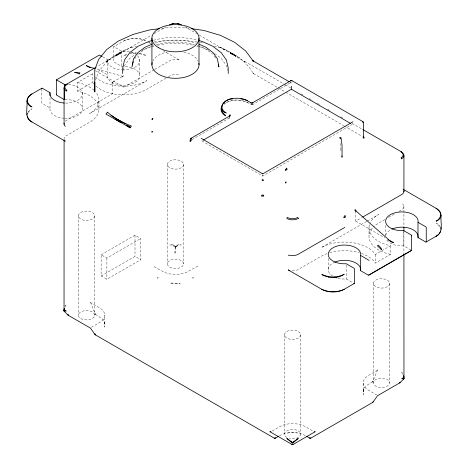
<?xml version="1.0" encoding="UTF-8"?>
<svg xmlns="http://www.w3.org/2000/svg" width="468" height="468" viewBox="0 0 468 468"><rect width="100%" height="100%" fill="white"/><g stroke="black" fill="none" stroke-linecap="round" stroke-linejoin="round"><path stroke-width="0.35" stroke-dasharray="2.34 1.75" d="M65.286 121.212A8.114 4.686 0 0 1 66.421 120.393L112.144 93.969L112.279 83.31M341.084 150.907A0.813 0.643 -22 0 1 340.85 150.468L341.067 150.029M377.518 369.784L372.879 381.502A0.813 0.468 60 0 1 372.306 381.829A0.813 0.468 -60 0 0 372.803 381.215L373.055 381.478M123.429 70.229L124.4 65.777L129.566 58.512L136.305 53.446M95.343 80.069L99.076 70.884L107.312 61.367M64.912 306.979L66.427 304.569L64.999 305.996M287.75 432.947L292.541 432.52L297.326 432.947M94.945 313.882L95.197 313.618A0.813 0.468 60 0 0 95.694 314.239A0.813 0.468 -60 0 1 95.121 313.905L90.482 302.193M28.004 112.291C28.776 111.185 30.847 108.33 31.982 109.038A15.824 9.138 0 0 0 27.887 113.139M134.597 58.892L136.574 56.137M377.442 370.165L368.579 375.365A18.264 10.542 0 0 0 368.579 390.277L376.57 394.893M123.692 40.997C130.35 37.651 139.92 37.773 146.191 40.962A15.824 9.138 0 0 0 123.809 40.962L113.648 46.794M106.183 61.372L106.02 61.747L130.122 47.83A0.813 0.468 60 0 1 130.549 47.438L130.8 47.572A0.813 0.363 69.4 0 0 131.245 47.303C122.78 50.901 114.561 55.253 107.4 61.068A0.813 0.556 48.4 0 1 106.897 61.519L106.183 61.372L97.385 66.456M175.956 246.969L178.753 245.051L181.192 244.928C179.074 243.495 176.454 245.448 174.962 246.969L172.171 245.051L169.732 244.928C171.844 243.495 174.465 245.448 175.956 246.969L174.962 246.969L173.581 245.209L175.459 246.46M137.65 54.58L144.589 49.362L151.047 46.502M223.915 104.276C231.929 97.882 243.331 99.029 251.386 104.861M110.986 58.137L118.082 53.457L126.138 49.386M130.291 47.455L151.661 35.118M154.177 33.667L166.117 26.77M64.093 139.464A8.114 4.686 0 0 1 66.421 135.638L89.376 122.382A32.871 18.977 0 0 0 77.472 91.149L77.472 82.538L92.67 73.763A32.871 18.977 0 0 0 93.436 74.857M77.472 91.149L92.67 82.374L92.67 73.763M112.987 81.999L122.739 76.366M154.095 69.773L123.833 87.147L95.115 70.633M154.721 69.41L169.72 60.752A8.114 4.686 0 0 1 178.127 59.641L179.788 60.325L163.361 50.842M166 78.144L146.765 89.248A32.871 18.977 0 0 1 94.817 85.077M168.48 76.711L169.72 75.992A8.114 4.686 0 0 1 178.127 74.88L179.788 75.12M192.05 139.587L229.238 118.111M252.199 104.861L290.651 82.66M101.141 254.756L135 235.205L140.739 238.522L140.739 259.728L106.879 279.279L101.141 275.962L101.141 254.756L106.879 258.073L140.739 238.522M201.86 140.938L262.694 176.062L352.228 124.371M101.141 275.962L135 256.411L140.739 259.728M91.43 327.296L99.421 322.68A18.264 10.542 0 0 0 99.421 307.774L90.558 302.568M355.721 210.881L355.733 221.083L361.495 217.76M366.643 221.417L321.235 247.63A32.871 18.977 0 0 1 375.33 254.504L390.528 245.729A32.871 18.977 0 0 1 369.743 223.903M367.275 221.048L378.624 214.496A32.871 18.977 0 0 0 370.317 222.592M384.831 219.527L378.624 223.113A32.871 18.977 0 0 0 373.587 226.857M388.551 217.38L395.378 213.437M399.099 211.29L401.579 209.857A8.114 4.686 0 0 0 403.51 205.007L402.708 203.82M361.436 253.404A32.871 18.977 0 0 1 375.33 263.115L390.528 254.346L390.528 245.729M272.247 430.981L279.624 426.722A18.264 10.542 0 0 1 305.452 426.722L313.443 431.338M372.709 381.87C367.819 384.339 361.167 388.095 363.624 394.67C362.22 393.769 365.058 383.327 363.232 391.435L363.232 382.824M126.939 54.183L123.599 55.663L123.809 56.025A15.824 9.138 0 0 1 127.085 54.575M141.862 50.462L148.882 47.338L150.907 46.853M151.696 46.215L153.545 45.378M279.46 435.714C287.311 431.555 297.771 431.555 305.622 435.714M197.882 266.076L188.376 271.323A18.264 10.542 0 0 1 162.548 271.323L153.036 266.076M131.11 47.654L136.703 46.051M153.492 40.283C167.76 36.346 183.163 36.346 197.426 40.283M155.335 42.98C168.626 39.02 183.006 39.172 196.279 43.144M156.365 44.7C168.761 41.19 182.157 41.19 194.553 44.7M151.579 46.689L154.276 46.045M157.652 45.238C169.504 42.635 182.122 42.635 193.945 45.402M147.824 42.863L150.632 42.483M154.142 42.009L166.081 40.388L184.842 40.388L197.484 42.102M161.811 28.408L167.585 27.694L186.059 27.875L188.926 28.291M130.8 52.861L136.399 52.644M200.292 42.483L203.1 42.863M122.885 76.325L122.517 76.372A0.813 0.468 60 0 0 122.949 75.98L123.763 75.91L124.096 76.688A0.813 0.468 0 0 1 122.949 76.688L122.885 76.325L95.659 68.778M196.642 46.045L197.993 46.367M198.666 46.531L202.041 47.338L209.061 50.462M139.172 53.253C141.12 53.937 145.571 54.241 146.191 56.025A15.824 9.138 0 0 0 139.095 53.662M197.373 45.378L206.335 49.362L212.694 54.148M214.221 46.051L219.808 47.654M247.941 102.872L248.063 102.907A15.824 9.138 0 0 0 224.067 104.001M224.751 49.374L232.865 53.469L239.914 58.12M184.801 26.77L196.747 33.667M199.263 35.118L220.633 47.455M244.735 61.372L284.538 84.351M285.17 84.72L290.856 88.002M300.965 93.834L303.492 95.296M309.178 98.578L312.969 100.766M317.392 103.323L319.919 104.779M327.495 109.155L330.022 110.618M340.762 116.813L343.29 118.275M352.135 123.382L362.244 129.215M253.539 73.634L285.076 91.839M285.708 92.208L343.74 125.711M344.372 126.073L362.039 136.27M149.468 42.822L150.731 43.547M129.332 51.837A16.234 9.372 0 0 0 121.738 51.269L114.052 46.835A0.813 0.468 60 0 0 113.478 47.169L113.478 61.086A0.813 0.468 60 0 0 114.052 62.08L121.738 66.514A16.234 9.372 0 0 1 139.745 75.483A16.234 9.372 0 0 1 122.926 85.194A16.234 9.372 0 0 1 107.388 74.798L98.818 69.849M102.662 56.827L107.388 59.553A16.234 9.372 0 0 0 121.528 69.89M386.814 240.031A16.234 9.372 0 0 0 403.656 245.846L410.746 249.941M64.134 118.264A16.234 9.372 0 0 1 50 107.932L42.313 103.498A0.813 0.468 60 0 1 41.74 102.504L41.74 88.587M338.025 278.261A16.234 9.372 0 0 0 346.261 278.981L353.948 283.415M95.291 314.28L102.416 318.872L104.376 321.545L105.002 324.312L104.376 327.073L104.873 324.172L104.247 321.428M355.733 221.083L384.76 237.861M402.708 189.031L403.159 189.341M214.619 53.446L221.352 58.512L226.524 65.777L227.495 70.229M123.213 86.785L123.523 87.036M243.612 61.367L249.181 67.176L253.27 73.377M440.4 227.161C439.51 225.927 437.404 222.715 436.018 223.353A15.824 9.138 0 0 1 439.815 226.881M214.344 56.137L216.321 58.892M403.001 373.593L401.573 372.159L403.088 374.57M112.221 93.132L112.267 93.699M104.797 324.014L104.768 315.227M403.907 206.025L403.913 226.758M403.919 232.321L403.925 254.229M403.656 230.601L403.656 245.846M389.61 283.415A8.114 4.686 0 0 1 377.436 287.475A8.114 4.686 0 0 1 377.436 279.361A8.114 4.686 0 0 1 389.61 283.415L389.61 382.824A8.114 4.686 0 0 1 377.436 386.878A8.114 4.686 0 0 1 377.436 378.764A8.114 4.686 0 0 1 389.61 382.824M385.761 225.342L385.761 236.96M375.33 254.504L375.33 263.115M373.376 283.415L373.376 382.824M369.018 227.272L369.018 235.89M346.261 265.192L346.261 278.981M340.85 143.454L340.85 150.468M328.366 258.476L328.366 270.82M300.655 334.778A8.114 4.686 0 0 1 288.481 338.832A8.114 4.686 0 0 1 288.481 330.718A8.114 4.686 0 0 1 300.655 334.778L300.655 434.181M284.421 334.778L284.421 434.181M262.694 174.658L262.694 176.062M183.579 164.467A8.114 4.686 0 0 1 171.405 168.521A8.114 4.686 0 0 1 171.405 160.407A8.114 4.686 0 0 1 183.579 164.467L183.579 263.87M167.345 164.467L167.345 263.87M139.634 59.436L139.634 74.675M135 235.205L135 256.411M121.738 51.269L121.738 66.514M107.388 59.553L107.388 74.798M106.879 258.073L106.879 279.279M98.982 100.989L98.982 109.606M94.624 215.824A8.114 4.686 0 0 1 82.444 219.878A8.114 4.686 0 0 1 82.444 211.764A8.114 4.686 0 0 1 94.624 215.824L94.624 315.227M82.239 92.57L82.239 107.81M78.39 215.824L78.39 315.227M50 97.771L50 107.932M292.248 270.867A8.114 4.686 0 0 0 298.28 269.498L321.235 256.248A32.871 18.977 0 0 1 327.723 253.34M390.528 254.346A32.871 18.977 0 0 1 373.084 227.366M329.683 252.72A32.871 18.977 0 0 1 359.278 252.72M152.726 61.209A23.535 13.59 0 0 1 167.175 52.007M183.749 52.007A23.535 13.59 0 0 1 198.198 61.209M229.238 117.643A0.813 0.468 -60 0 1 228.834 118.076A0.813 0.468 60 0 0 229.408 117.743A0.813 0.468 0 0 0 229.618 117.532M65.04 99.614A16.234 9.372 0 0 1 82.362 109.026A16.234 9.372 0 0 1 64.83 118.305M94.325 84.55A32.871 18.977 0 0 1 92.67 82.374M137.457 55.78A16.234 9.372 0 0 1 137.311 65.532A16.234 9.372 0 0 1 122.218 69.931M131.853 52.545A16.234 9.372 0 0 1 135.439 54.224M68.544 84.456A16.234 9.372 0 0 1 82.257 94.793A16.234 9.372 0 0 1 64.83 103.065M129.589 53.896A15.824 9.138 0 0 1 137.75 53.487M385.784 235.258A16.234 9.372 0 0 1 391.324 229.408M332.561 276.026A16.234 9.372 0 0 1 333.93 262.542M95.332 76.974A32.871 18.977 0 0 0 146.765 80.631L89.376 113.765A32.871 18.977 0 0 0 95.928 92.336M77.472 82.538A32.871 18.977 0 0 1 94.15 90.423M286.802 437.492A8.114 4.686 0 0 1 289.546 429.823A8.114 4.686 0 0 1 300.649 434.316A8.114 4.686 0 0 1 289.107 438.428M175.196 246.981L175.055 253.124A0.813 0.468 60 0 0 175.459 253.551A0.813 0.468 -60 0 0 175.956 252.931L174.962 252.931L175.196 246.981M112.08 83.269L112.045 83.643A0.813 0.468 0 0 0 112.045 82.982L112.765 82.005A0.813 0.468 60 0 0 113.192 81.613L112.08 83.269M170.709 283.058L175.459 283.631L180.25 283.269L170.709 283.058M118.123 54.294L114.923 56.447L121.247 52.796L115.66 55.891L118.123 54.294M177.191 245.425L175.74 246.689L177.384 245.77L177.191 245.425M157.827 278.343L157.529 278.343A0.813 0.468 60 0 1 157.178 277.834L158.248 277.46A0.813 0.468 -60 0 1 157.827 278.343L157.494 278.027L157.827 278.343M193.395 278.343L192.956 278.197A0.813 0.468 60 0 1 192.67 277.46L193.74 277.834A0.813 0.468 -60 0 1 193.395 278.343L192.956 278.197L193.395 278.343M220.229 47.496L220.007 47.654A0.813 0.363 -69.4 0 1 219.679 47.303L228.729 51.416L235.632 55.528L232.742 54.124L230.426 52.662L236.697 56.014L243.524 61.068A0.813 0.556 -48.4 0 0 244.202 61.472L244.477 61.349A0.813 0.468 -60 0 1 244.904 61.747L220.72 47.543A0.813 0.468 -60 0 0 220.229 47.496M118.129 53.814L115.918 55.306L121.089 52.182L118.129 53.814M107.301 60.729L106.306 61.337L109.723 59.319L107.301 60.729M110.109 59.108L106.096 61.46L110.109 59.108M236.001 56.447L229.677 52.796L236.001 56.447M232.801 54.294L230.759 53.194L232.801 54.294M224.687 49.795L220.72 47.543L224.687 49.795M253.656 73.669L253.393 73.494A0.813 0.632 -27.6 0 1 253.165 73.067L253.369 73.26A0.813 0.468 -60 0 0 253.656 73.669M169.72 267.181A8.114 4.686 0 0 0 183.298 265.081A8.114 4.686 0 0 0 173.359 259.342A8.114 4.686 0 0 0 169.72 267.181M251.79 104.82A0.813 0.468 60 0 0 252.363 104.487A0.813 0.468 0 0 1 251.217 104.487A0.813 0.468 -60 0 0 251.79 104.82M290.815 82.953A0.813 0.468 -60 0 0 290.242 82.62A0.813 0.468 60 0 0 290.815 82.286A0.813 0.468 0 0 1 291.968 82.286A1.62 0.936 60 0 1 290.815 82.953M80.765 318.538A8.114 4.686 0 0 0 94.343 316.438A8.114 4.686 0 0 0 84.404 310.699A8.114 4.686 0 0 0 80.765 318.538"/><path stroke-width="0.7" d="M56.441 79.841L64.344 84.404L64.344 99.649L56.488 95.01L56.441 79.841L99.292 55.101L102.071 56.482M64.122 311.132L64.268 310.489L64.356 311.407A0.813 0.363 -45 0 1 64.356 310.828L64.198 310.413C65.83 310.261 67.427 311.904 64.912 310.781L64.356 311.407L64.04 310.787L64.093 139.879M403.907 191.833L403.96 155.516M403.644 378.425L403.732 375.915L403.644 378.425A0.813 0.363 45 0 1 403.644 378.998L403.96 378.378L403.925 254.229M232.877 98.871C224.576 97.794 216.134 110.161 226.255 113.028A15.017 8.67 0 0 1 226.255 100.766A15.017 8.67 0 0 1 247.484 100.766L251.047 102.79M64.256 308.634L64.122 310.81L64.373 309.418M64.04 310.787L64.198 308.587M56.423 94.688L56.488 94.29M411.512 235.96L411.337 235.041L403.656 230.601A16.234 9.372 0 0 1 385.65 221.633A16.234 9.372 0 0 1 402.468 211.922A16.234 9.372 0 0 1 418 222.318L425.687 226.758A0.813 0.468 60 0 1 426.26 227.752L426.26 241.669A0.813 0.468 60 0 1 425.687 241.997L418 237.563A16.234 9.372 0 0 0 409.833 228.366A16.234 9.372 0 0 0 391.973 229.104M221.949 106.657C220.083 109.945 223.622 113.94 225.675 115.83A15.824 9.138 0 0 1 221.58 107.008M122.674 73.517L122.704 68.041L124.529 59.992L129.87 52.51L138.323 46.133L149.204 41.313L152.094 40.622M132.011 66.889L133.544 58.734L137.949 52.556L144.922 47.291L152.591 43.898M64.49 140.488L65.292 141.219L31.865 121.926C23.827 117.994 27.811 107.851 26.939 101.012C27.009 97.871 29.396 95.583 31.865 94.009L41.909 88.212M26.939 114.929L27.355 113.11M132.456 64.941L133.193 61.694M441.061 215.327C441.067 217.766 438.235 220.902 436.018 221.212A15.824 9.138 0 0 0 436.018 208.289C438.557 209.799 440.985 212.162 441.061 215.327C440.189 222.165 444.173 232.309 436.135 236.241L426.091 242.038M372.938 402.217L377.5 395.723L399.777 382.859M292.816 442.845L294.419 441.195L293.038 442.857A0.813 0.784 0 0 1 292.044 442.857L286.808 438.422L293.038 442.857L298.268 438.422L292.044 442.857M399.982 382.672L403.744 378.928M344.308 289.253C337.65 292.599 328.08 292.477 321.808 289.294A15.824 9.138 0 0 0 344.191 289.294L354.352 283.456M334.585 262.238A16.234 9.372 0 0 1 352.439 261.501A16.234 9.372 0 0 1 360.612 270.697L368.293 275.131L369.182 274.827M368.708 275.149L411.512 250.386M66.585 84.234L96.127 67.181M191.125 138.247L229.577 116.046M252.533 102.79L290.985 80.59M203.124 140.207L291.389 89.248L350.345 123.283M262.694 173.868L352.936 121.768M344.787 227.407L298.28 254.259A8.114 4.686 0 0 1 289.873 255.37L288.212 255.136M362.747 217.035L401.579 194.618A8.114 4.686 0 0 0 403.907 190.786M369.03 274.968L411.577 250.421L411.577 235.562M275.161 438.194L278.232 436.422M292.945 444.541L315.221 431.677M310.729 438.194L372.709 402.41M271.019 431.695L270.118 431.794M31.865 94.009L31.982 93.974A15.824 9.138 0 0 0 31.982 106.897C29.765 106.587 26.933 103.451 26.939 101.012M436.135 236.241L436.018 236.276A15.824 9.138 0 0 0 438.534 234.386M403.878 378.407L403.802 376.184M314.964 431.794L314.25 431.783M159.641 28.683L149.526 29.94L132.737 34.521L118.24 41.161L106.733 49.532L98.701 59.307L94.712 69.931L94.834 91.985L94.834 81.929M191.073 28.601L203.972 30.473L220.492 35.381L234.591 42.301L245.712 50.994L253.059 60.822M198.83 40.622L201.72 41.313L212.595 46.133L221.054 52.51L226.395 59.992L228.214 68.041L228.244 73.517M90.078 67.228L94.963 68.585M31.865 121.926L31.982 121.961A15.824 9.138 0 0 1 27.483 116.696M355.686 210.735L355.235 210.729A0.813 0.468 60 0 1 354.808 209.839L355.621 209.775L355.955 210.547A0.813 0.468 0 0 0 355.955 211.208L355.686 210.735L388.346 239.4M289.873 270.615L288.212 269.925L321.691 289.253M201.152 138.335L262.694 173.815M198.97 44.179L205.996 47.291L212.969 52.556L217.374 58.734L218.913 66.889L218.316 64.291M126.167 123.821L118.059 119.726L111.004 115.069M291.798 80.59L362.963 121.68M253.2 60.957L289.399 81.859M362.875 129.583L401.415 151.831M403.34 189.394L436.135 208.324M353.948 283.415A0.813 0.468 60 0 0 354.522 283.087L354.522 269.17A0.813 0.468 60 0 0 353.948 268.176L346.261 263.736A16.234 9.372 0 0 1 328.255 254.767A16.234 9.372 0 0 1 345.074 245.056A16.234 9.372 0 0 1 360.612 255.452L369.182 260.401M64.134 103.024A16.234 9.372 0 0 1 50 92.687L42.313 88.253A0.813 0.468 60 0 0 41.74 88.587M306.85 436.422L309.915 438.194M68.223 315.268L90.499 328.126L95.062 334.62M269.861 431.677L292.131 444.541M95.291 334.813L274.347 438.194M247.607 100.801L244.524 99.485L240.862 98.871M64.256 311.337L68.018 315.075M340.821 138.364L340.283 138.557A0.813 0.468 60 0 1 339.704 137.563L340.628 137.376L341.037 137.838L342.032 145.162L342.061 157.266L341.821 155.938M65.292 126.43L64.49 125.243A8.114 4.686 0 0 1 64.093 123.178M403.96 378.378L403.802 378.009C402.17 377.857 400.573 379.495 403.088 378.372L403.878 378.723L403.744 378.22L403.644 378.998M440.645 227.425L441.061 229.244M403.913 227.208L403.913 231.128M64.04 87.92L64.093 124.225M418 222.318L418 237.563M363.367 122.382L363.367 136.96M360.612 255.452L360.612 270.697M291.389 86.235L291.389 89.248M229.408 115.754A0.813 0.468 0 0 1 229.408 116.415A0.813 0.468 60 0 1 229.981 116.087A1.62 0.936 0 0 0 229.981 114.759A0.813 0.468 -60 0 0 229.408 115.754L229.408 117.082M198.999 38.218L198.999 64.73M190.956 138.616A0.813 0.468 0 0 0 190.956 139.283A0.813 0.468 -60 0 1 191.529 138.288A0.813 0.468 60 0 0 190.956 138.616L190.956 140.605A1.62 0.936 60 0 1 189.809 141.266A0.813 0.468 -60 0 1 190.382 140.271A0.813 0.468 60 0 0 190.956 139.944A0.813 0.468 0 0 0 190.956 140.605M151.924 38.218L151.924 64.73M50 92.687L50 95.595M171.405 24.219A8.114 4.686 0 0 0 169.72 24.968A0.813 0.468 60 0 1 170.293 24.634A7.307 4.218 0 0 1 180.625 24.634A0.813 0.468 -60 0 1 181.198 24.968A8.114 4.686 0 0 0 177.559 23.751M172.031 24.032A8.114 4.686 0 0 1 173.359 23.751M95.01 333.953A0.813 0.638 -35.1 0 0 95.197 334.731A0.813 0.468 -60 0 0 95.694 334.772A0.813 0.468 60 0 1 95.291 334.345M95.197 334.158A0.813 0.468 60 0 1 95.139 333.965M372.452 402.258A0.813 0.468 -60 0 1 372.306 402.369A0.813 0.468 60 0 0 372.803 402.322A0.813 0.638 35.1 0 0 373.055 401.725M68.135 314.607A0.813 0.363 -45 0 0 68.135 315.18A0.813 0.468 -60 0 0 68.632 315.227A0.813 0.468 60 0 1 68.223 314.8M399.865 382.204A0.813 0.363 45 0 1 399.865 382.777A0.813 0.468 60 0 1 399.368 382.824A0.813 0.468 -60 0 0 399.654 382.567M198.871 63.309A23.535 13.59 0 0 1 174.839 78.314A23.535 13.59 0 0 1 152.217 62.601M290.815 80.964A0.813 0.468 60 0 1 290.839 80.806M290.891 80.677A0.813 0.468 60 0 1 291.389 80.631A0.813 0.468 -60 0 1 291.968 80.964A0.813 0.468 0 0 0 291.798 80.888M252.363 103.165A0.813 0.468 60 0 1 252.936 102.831A1.62 0.936 0 0 1 250.643 102.831A0.813 0.468 -60 0 1 251.217 103.165M64.344 84.404A16.234 9.372 0 0 1 67.152 84.369M440.517 231.005A15.824 9.138 0 0 1 439.019 233.86M336.761 277.91A16.234 9.372 0 0 1 334.415 277.021M286.088 182.081L285.755 183.093A0.813 0.468 60 0 1 285.334 182.21L286.088 182.081M328.805 277.202C333.713 278.437 340.517 277.079 344.191 274.225A15.824 9.138 0 0 1 321.808 274.225C322.347 276.161 327.319 276.12 328.805 277.202M152.03 119.346L152.381 119.463A0.813 0.468 -60 0 1 152.937 118.656A1.62 0.936 0 0 0 152.258 118.422L152.03 119.346M152.024 131.461L151.907 132.257L152.194 132.14A0.813 0.468 -60 0 0 152.363 131.578L152.024 131.461M285.363 169.978L285.334 170.282L286.088 170.153L287.264 169.164A0.813 0.468 60 0 1 286.691 168.17L285.363 169.978M343.945 217.129L343.904 217.509A0.813 0.468 0 0 1 345.051 217.509L345.483 216.362A0.813 0.468 60 0 1 345.051 215.473L343.945 217.129M130.139 127.834L106.02 114.098A0.813 0.468 -60 0 1 106.441 113.215L106.722 113.045A0.813 0.556 -48.4 0 0 107.4 112.127L112.302 116.368L120.492 121.417L118.176 120.27L115.292 118.31L124.5 123.412L131.245 125.892A0.813 0.363 -69.4 0 1 130.917 126.822L130.139 127.834M118.123 120.498L121.247 122.698L114.923 119.053L116.327 119.451L120.539 122.125L118.123 120.498M381.642 249.327L381.35 249.538L377.512 245.992A0.813 0.333 -48.7 0 1 378.232 245.103L380.788 247.742L381.642 249.327M86.434 65.52L87.212 66.362L89.768 67.298A0.813 0.573 -74.5 0 1 90.488 67.69L86.434 65.52M74.728 72.271L79.583 73.985A0.813 0.573 -74.5 0 1 80.016 72.932L74.728 72.271M393.395 242.623L391.078 241.798L387.984 239.47A0.813 0.333 -48.7 0 1 388.417 239.698L393.395 242.623M290.809 441.429L292.26 442.845L290.809 441.429M130.408 127.273L126.945 125.284L130.408 127.273M130.198 127.641L126.231 125.254L130.198 127.641M253.369 61.331L253.141 60.969A0.813 0.632 -27.6 0 0 252.387 60.606A1.62 0.936 0 0 0 252.796 60.998A0.813 0.468 -60 0 1 253.369 61.331M66.994 84.275A0.813 0.468 60 0 0 66.421 84.609A8.114 4.686 0 0 0 66.421 91.237A0.813 0.468 -60 0 1 66.994 90.242A7.307 4.218 0 0 1 66.994 84.275M401.579 158.827A0.813 0.468 60 0 0 401.006 157.833A7.307 4.218 0 0 0 401.006 151.872A0.813 0.468 -60 0 1 401.579 152.205A8.114 4.686 0 0 1 401.579 158.827M298.28 218.474A0.813 0.468 60 0 0 297.706 217.48A7.307 4.218 0 0 1 287.375 217.48A0.813 0.468 -60 0 0 286.802 218.474A8.114 4.686 0 0 0 298.28 218.474M274.757 438.153A0.813 0.468 60 0 0 275.33 437.82A0.813 0.638 -35.1 0 1 274.26 438.106A0.813 0.468 -60 0 0 274.757 438.153M310.325 438.153A0.813 0.468 60 0 0 310.822 438.106A0.813 0.638 35.1 0 1 309.752 437.82A0.813 0.468 -60 0 0 310.325 438.153M292.044 444.454A0.813 0.468 -60 0 0 292.541 444.501A0.813 0.468 60 0 0 293.038 444.454A0.813 0.784 0 0 1 292.044 444.454M263.268 180.367A0.813 0.468 60 0 0 262.694 179.373A0.813 0.468 -60 0 0 262.121 180.367A0.813 0.468 0 0 0 263.268 180.367M363.127 122.715A0.813 0.468 60 0 0 362.554 121.721A0.813 0.468 -60 0 1 363.127 122.049A0.813 0.468 0 0 1 363.127 122.715M363.127 137.294A0.813 0.468 60 0 0 363.706 138.288A1.62 0.936 0 0 0 363.706 136.96A0.813 0.468 -60 0 1 363.127 136.627A0.813 0.468 0 0 1 363.127 137.294M261.548 195.94A0.813 0.468 -60 0 0 262.121 194.945A0.813 0.468 0 0 0 263.268 194.945A0.813 0.468 60 0 0 263.841 195.94A1.62 0.936 0 0 1 261.548 195.94M158.816 47.83A23.535 13.59 0 0 0 198.198 41.734A23.535 13.59 0 0 0 169.369 25.091A23.535 13.59 0 0 0 158.816 47.83"/></g></svg>
